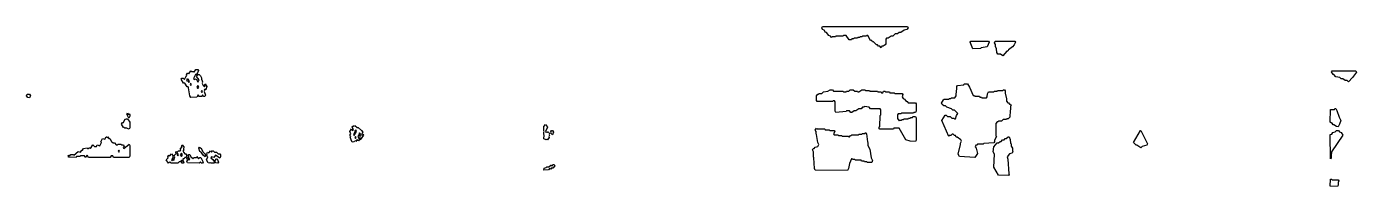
# Model space of a CAD drawing. Header units: millimetres. Extents: x 0 to 5005, y 0 to 603.
import ezdxf

# ---------------------------------------------------------------- set-up
doc = ezdxf.new("R2010")
doc.units = ezdxf.units.MM
doc.layers.add('C', color=7, linetype='Continuous')

msp = doc.modelspace()

# ---------------------------------------------------------------- linework, layer by layer
at = {"layer": 'C'}
for points in [[(3210.9, 528.5), (3205.9, 528.5), (3202.6, 533.9), (3199.2, 533.9), (3187.6, 544.9), (3184.2, 544.9), (3180.9, 550.4), (3175.9, 550.4), (3165.9, 569.5), (3162.7, 569.5), (3161, 566.8), (3146, 566.8), (3144.3, 564.1), (3137.7, 564.1), (3136, 561.3), (3129.3, 561.3), (3127.7, 558.6), (3114.3, 558.6), (3112.7, 555.8), (3106, 555.8), (3104.3, 553.1), (3095.9, 553.1), (3084.2, 569.5), (3074.3, 569.5), (3072.7, 566.8), (3046, 566.8), (3044.3, 564.1), (3032.7, 564.1), (3029.3, 561.3), (3025.9, 566.8), (3019.2, 569.5), (3010.9, 580.5), (3007.6, 580.5), (3002.5, 588.7), (2995.9, 591.5), (2993.3, 598.4), (2995.9, 602.6), (3316, 602.6), (3318.6, 598.4), (3312.7, 591.4), (3302.7, 588.7), (3291, 580.5), (3284.3, 580.5), (3277.7, 575), (3269.3, 575), (3261, 566.8), (3254.3, 566.8), (3242.6, 558.6), (3236, 558.6), (3233.5, 554.5), (3233.5, 538.1), (3231, 534), (3224.3, 528.5), (3219.3, 528.5), (3216, 522.9), (3210.9, 528.5)], [(3551.7, 543.6), (3554.2, 547.8), (3621, 547.8), (3623.6, 543.6), (3616, 525.7), (3592.7, 523), (3591, 520.2), (3561.7, 518.9), (3551.7, 543.6)], [(3655.9, 498.3), (3651.7, 505.2), (3650, 518.9), (3646.7, 527.2), (3646.7, 535.4), (3643.3, 540.9), (3645.9, 547.8), (3719.3, 547.8), (3721.9, 543.6), (3717.7, 534), (3711, 525.7), (3696, 514.8), (3692.7, 509.3), (3689.3, 509.3), (3674.3, 492.8), (3665.9, 498.3), (3655.9, 498.3)], [(604.2, 375.1), (595.9, 388.8), (590.9, 388.8), (581.7, 404), (584.2, 408.2), (589.3, 408.2), (594.3, 402.8), (599.2, 413.6), (603.3, 417.7), (601.7, 420.4), (605.9, 427.3), (609.3, 427.3), (610.9, 424.7), (617.6, 435.6), (621, 432.8), (629.3, 432.8), (630.9, 430.2), (637.6, 441), (644.3, 441), (646.9, 436.8), (643.5, 428.6), (639.3, 421.7), (636, 421.7), (628.6, 406.7), (631, 402.7), (637.7, 405.5), (644.3, 394.5), (645.9, 394.5), (650, 401.2), (640, 414.9), (644.2, 421.9), (649.3, 421.9), (654.4, 416.4), (658.5, 409.5), (658.5, 404), (661.9, 395.7), (660.2, 393), (661.9, 390.3), (660.2, 387.5), (664.4, 380.8), (669.3, 375.4), (671.7, 379.3), (670, 382.1), (672.6, 386.4), (678.6, 376.6), (674.3, 364.1), (671, 366.9), (668.6, 362.9), (670.2, 360.2), (668.6, 357.4), (673.6, 343.7), (671, 339.5), (665.9, 339.5), (662.6, 344.9), (659.3, 339.5), (649.2, 339.5), (645.9, 344.9), (641, 336.8), (618.4, 335.4), (615, 341), (610, 371.1), (607.6, 375.1), (604.2, 375.1)], [(613.3, 395.8), (607.6, 405.1), (605.9, 402.4), (604.3, 405.1), (601.9, 401.2), (604.3, 397.3), (605.9, 400.1), (610.9, 391.8), (613.3, 395.8)], [(4970.9, 399.8), (4962.6, 399.8), (4954.3, 405.2), (4947.6, 405.2), (4942.6, 410.7), (4927.6, 413.5), (4920.9, 421.7), (4917.6, 421.7), (4911.7, 431.4), (4914.2, 435.6), (5002.7, 435.6), (5005.2, 431.3), (4991, 410.8), (4975.9, 394.2), (4970.9, 399.8)], [(617.6, 388.7), (615.2, 384.8), (617.6, 380.9), (620, 384.8), (617.6, 388.7)], [(644.3, 380.5), (640.2, 373.9), (642.7, 369.8), (645.9, 369.8), (648.3, 373.9), (644.3, 380.5)], [(659.3, 353.5), (661.7, 357.4), (659.3, 361.3), (656.9, 357.4), (659.3, 353.5)], [(3309.2, 175.3), (3284.2, 219.1), (3264.3, 219.1), (3262.7, 216.3), (3210.9, 216.3), (3208.3, 220.5), (3211.7, 226), (3213.3, 267.1), (3215, 269.8), (3215, 288.9), (3212.6, 293), (3175.9, 293), (3170.9, 298.5), (3154.3, 301.2), (3152.7, 298.5), (3146, 298.5), (3141, 293), (3132.6, 293), (3121, 284.8), (3114.3, 284.8), (3106, 279.3), (3102.6, 279.3), (3097.6, 284.8), (3086, 284.8), (3084.3, 282), (3045.9, 279.3), (3043.3, 283.5), (3043.3, 319.1), (3040.9, 323.1), (3036, 323.1), (3034.3, 320.4), (2975.9, 320.4), (2973.3, 324.5), (2973.3, 341), (2977.6, 347.9), (2980.9, 347.9), (2982.6, 350.7), (2992.6, 350.7), (2999.2, 356.1), (3015.9, 358.9), (3024.3, 364.4), (3032.7, 364.4), (3037.7, 358.9), (3072.7, 358.9), (3074.3, 356.2), (3084.2, 356.2), (3085.9, 358.9), (3094.2, 358.9), (3099.2, 364.4), (3111, 364.4), (3117.7, 358.9), (3127.7, 358.9), (3129.3, 356.2), (3132.6, 356.2), (3144.2, 364.4), (3156, 364.4), (3157.7, 361.6), (3172.7, 361.6), (3174.3, 358.9), (3202.7, 358.9), (3204.3, 356.2), (3216, 356.2), (3217.7, 353.4), (3222.6, 353.4), (3225.9, 358.9), (3231, 358.9), (3232.7, 356.2), (3247.7, 356.2), (3249.3, 353.4), (3266, 353.4), (3267.7, 350.7), (3296, 350.7), (3298.6, 346.5), (3295.2, 338.3), (3299.4, 331.5), (3304.4, 328.7), (3307.7, 323.3), (3314.3, 320.5), (3317.7, 315.1), (3346, 315.1), (3348.5, 310.9), (3348.5, 283.5), (3346, 279.3), (3339.3, 279.3), (3337.7, 276.6), (3292.7, 276.6), (3291, 273.8), (3281, 273.8), (3278.5, 269.8), (3278.5, 256.1), (3284.3, 246.7), (3285.9, 249.4), (3292.6, 249.4), (3294.2, 252.1), (3300.9, 252.1), (3302.6, 254.8), (3317.6, 254.8), (3319.2, 257.6), (3325.9, 257.6), (3327.6, 260.3), (3334.2, 260.3), (3335.9, 263.1), (3346, 263.1), (3348.5, 258.9), (3348.5, 173.9), (3346, 169.8), (3325.1, 171.1), (3309.2, 175.3)], [(3515, 157.6), (3515, 163), (3518.3, 171.2), (3515.9, 175.3), (3502.6, 186.2), (3499.2, 186.2), (3495.9, 191.7), (3492.6, 191.7), (3487.6, 197.1), (3484.3, 197.1), (3479.3, 191.7), (3472.7, 191.7), (3470.9, 188.8), (3445, 247.9), (3457.6, 268.5), (3461, 268.5), (3466, 263.1), (3476, 263.1), (3482.7, 257.6), (3491, 257.6), (3492.7, 254.8), (3495.9, 254.8), (3500, 267.1), (3505, 275.3), (3492.6, 287.5), (3485.9, 287.5), (3480.9, 293), (3464.2, 298.5), (3459.2, 303.9), (3452.6, 303.9), (3445.9, 309.4), (3443.3, 313.6), (3450.9, 326), (3454.2, 328.8), (3470.9, 328.8), (3472.6, 331.5), (3479.2, 331.5), (3480.9, 334.3), (3494.2, 334.3), (3498.4, 341), (3500, 362.9), (3501.7, 365.7), (3501.7, 376.6), (3504.2, 380.8), (3527.6, 383.5), (3529.2, 386.3), (3541, 386.3), (3548.5, 373.9), (3562.7, 342.5), (3567.7, 342.5), (3569.3, 339.7), (3586, 339.7), (3587.7, 337), (3594.3, 337), (3596, 334.3), (3612.6, 334.3), (3615, 338.3), (3616.7, 349.2), (3620.9, 356.2), (3640.9, 356.2), (3642.6, 358.9), (3652.6, 358.9), (3654.2, 361.6), (3674.2, 361.6), (3675.9, 364.4), (3681, 364.4), (3683.5, 360.2), (3683.5, 352), (3688.5, 330.1), (3688.5, 321.9), (3692.7, 315.1), (3696, 315.1), (3699.3, 309.6), (3702.7, 309.6), (3705.2, 305.4), (3703.5, 302.6), (3703.5, 288.9), (3701.9, 286.2), (3700.2, 261.6), (3694.3, 254.6), (3689.3, 254.6), (3687.7, 251.9), (3676, 251.9), (3669.3, 246.4), (3657.7, 246.4), (3656, 243.7), (3652.7, 243.7), (3648.5, 236.9), (3648.5, 190.4), (3650.2, 187.7), (3643.5, 173.9), (3643.5, 168.5), (3641, 164.3), (3602.7, 161.6), (3601, 158.8), (3579.3, 158.8), (3577.7, 156.1), (3572.7, 156.1), (3570.2, 149.3), (3573.5, 143.9), (3578.6, 124.7), (3569.3, 109.5), (3510.9, 112.3), (3506.7, 121.9), (3515, 157.6)], [(5.1, 335.4), (0, 341), (2.5, 347.9), (11, 347.9), (15.2, 341), (11, 334), (5.1, 335.4)], [(375.9, 219.1), (374.3, 221.7), (372.7, 219.1), (369.2, 219.1), (367.6, 221.8), (364.2, 221.8), (356.7, 234.2), (360.9, 241.2), (364.2, 241.2), (370.9, 255), (372.6, 252.2), (374.2, 254.8), (379.3, 254.8), (388.5, 242.5), (388.5, 220.5), (386, 216.3), (375.9, 219.1)], [(376.7, 272.5), (379.3, 276.8), (382.6, 271.3), (386, 274.1), (388.5, 269.8), (388.5, 264.3), (384.3, 257.3), (376.7, 272.5)], [(4930.1, 225.9), (4920.9, 232.7), (4917.6, 232.7), (4914.2, 238.2), (4910.9, 238.2), (4906.7, 242.4), (4907.5, 290.4), (4922.6, 290.4), (4924.2, 293.2), (4927.7, 293.2), (4931.9, 286.3), (4940.2, 261.6), (4946.9, 247.9), (4941.9, 234.2), (4936, 224.5), (4930.1, 225.9)], [(1218.3, 184.9), (1220, 187.7), (1216.7, 193.1), (1220, 198.6), (1216.7, 206.8), (1222.6, 216.6), (1226, 211.1), (1230, 215.1), (1225, 223.3), (1227.6, 227.5), (1230.9, 227.5), (1232.6, 230.3), (1234.3, 227.6), (1235.9, 230.3), (1244.3, 222), (1247.7, 222), (1261, 211), (1265.2, 204.1), (1260.2, 195.9), (1262.6, 192), (1265.9, 197.4), (1268.6, 193.1), (1256, 175.2), (1252.6, 177.9), (1249.3, 172.5), (1242.7, 175.2), (1239.3, 169.7), (1237.6, 172.5), (1229.3, 167), (1225, 168.4), (1220, 176.7), (1221.7, 179.4), (1218.3, 184.9)], [(1241.7, 206.8), (1239.2, 213.5), (1235.2, 209.5), (1235.2, 204.1), (1230.2, 195.9), (1232.6, 192), (1241.7, 206.8)], [(1255, 190.4), (1258.3, 195.9), (1252.6, 202.6), (1250.2, 198.6), (1251.9, 195.9), (1246.9, 187.7), (1251, 181), (1255, 185), (1255, 190.4)], [(1948.3, 193.1), (1946.7, 195.8), (1946.7, 204.1), (1948.3, 206.8), (1946.7, 209.5), (1946.7, 226), (1952.6, 233), (1960.2, 223.3), (1953.6, 206.8), (1955.9, 202.9), (1957.6, 205.6), (1960.9, 202.9), (1962.6, 205.6), (1966, 202.8), (1968.6, 198.6), (1966.9, 195.9), (1968.6, 193.1), (1965.2, 187.7), (1966.9, 184.9), (1961, 175.2), (1957.6, 177.9), (1956, 175.2), (1946.7, 179.4), (1948.3, 193.1)], [(1975, 204.1), (1973.3, 206.8), (1975.9, 211), (1979.3, 211), (1983.6, 204.1), (1979.3, 194.3), (1973.3, 201.3), (1975, 204.1)], [(2965, 67.2), (2963.3, 108.2), (2961.7, 111), (2961.7, 130.1), (2958.3, 138.4), (2960.9, 142.6), (2964.2, 142.6), (2967.5, 148), (2977.5, 150.8), (2981.7, 157.6), (2978.4, 165.7), (2973.4, 195.8), (2971.7, 198.6), (2971.7, 206.8), (2968.3, 212.3), (2972.6, 219.3), (2974.3, 216.5), (3004.3, 216.5), (3006, 213.8), (3021, 213.8), (3022.7, 211), (3039.3, 211), (3041.9, 206.8), (3036.9, 198.6), (3039.3, 194.6), (3054.3, 194.6), (3056, 191.9), (3067.7, 191.9), (3069.3, 189.1), (3092.7, 189.1), (3094.3, 186.4), (3097.6, 186.4), (3100.9, 191.9), (3104.2, 191.9), (3105.9, 194.6), (3130.9, 194.6), (3132.6, 197.3), (3144.2, 197.3), (3145.9, 200.1), (3155.9, 200.1), (3159.3, 202.9), (3161.9, 198.6), (3165.2, 168.5), (3166.9, 165.8), (3166.9, 154.8), (3173.5, 141.1), (3178.5, 108.3), (3183.6, 97.3), (3181, 90.4), (3164.2, 90.4), (3162.6, 93.1), (3154.2, 93.1), (3152.6, 95.8), (3142.6, 95.8), (3140.9, 98.6), (3119.2, 98.6), (3117.6, 101.3), (3109.2, 101.3), (3107.6, 104.1), (3104.3, 104.1), (3096.9, 86.3), (3093.5, 67.2), (3089.3, 60.2), (2968.4, 61.6), (2965, 67.2)], [(4179.2, 156.1), (4175.9, 156.1), (4166.7, 165.7), (4192.6, 211), (4194.3, 211), (4218.6, 160.3), (4216, 156.1), (4199.3, 150.6), (4194.3, 145.1), (4179.2, 156.1)], [(4906.7, 196), (4912.6, 197.3), (4915.9, 202.8), (4925.9, 205.5), (4930.9, 211), (4937.7, 211), (4941, 205.5), (4947.7, 202.8), (4953.6, 193.1), (4911.9, 130.1), (4911.9, 124.7), (4910.2, 121.9), (4910.2, 108.2), (4907.5, 103.8), (4906.7, 196)], [(156.7, 113.7), (159.3, 118), (162.6, 115.3), (165.9, 120.7), (176, 120.7), (177.6, 118), (194.3, 131.6), (202.6, 128.9), (207.6, 137.1), (210.9, 137.1), (214.2, 142.6), (227.7, 145.3), (229.3, 142.6), (232.6, 142.6), (234.2, 145.3), (237.7, 145.3), (240.9, 142.6), (249.3, 156.3), (256, 150.8), (262.6, 150.8), (265.9, 156.3), (275.9, 153.6), (281.7, 165.8), (280, 168.5), (285.9, 180.9), (294.2, 178.2), (299.2, 186.4), (302.7, 186.4), (304.3, 183.7), (305.9, 186.5), (309.3, 180.9), (312.7, 180.9), (319.4, 169.9), (326, 164.5), (331, 164.5), (337.7, 156.3), (342.6, 156.3), (344.2, 159), (356, 159), (357.7, 156.3), (364.3, 156.3), (366.9, 152.1), (363.6, 146.6), (366, 142.6), (386, 159.1), (388.5, 154.8), (388.5, 113.7), (386, 109.5), (327.6, 109.5), (324.2, 115), (317.7, 115), (314.3, 109.5), (232.6, 109.5), (227.6, 117.7), (220.9, 109.5), (217.6, 115), (202.7, 115), (201, 112.3), (187.7, 112.3), (186, 109.5), (158.4, 110.9), (156.7, 113.7)], [(547.6, 96.1), (550.9, 101.6), (554.3, 98.8), (556.7, 102.8), (555, 105.5), (558.3, 111), (555, 116.5), (563.3, 124.7), (561.7, 127.4), (564.3, 131.7), (567.6, 128.9), (570.9, 134.4), (577.6, 134.4), (580, 138.4), (578.3, 141.1), (585, 149.3), (583.3, 152.1), (585.9, 156.3), (591.9, 149.4), (590.2, 141.1), (591.9, 138.4), (588.6, 132.9), (596, 123.4), (599.3, 123.4), (603.6, 116.5), (601, 109.5), (596, 109.5), (592.7, 104.1), (589.3, 104.1), (586.9, 100), (591.9, 91.8), (589.3, 87.6), (585.9, 87.6), (583.3, 91.8), (585, 94.6), (582.6, 98.5), (579.3, 93.1), (574.3, 93.1), (569.3, 87.6), (544.2, 87.6), (539.3, 93), (534.3, 87.6), (525, 100.1), (533.3, 108.3), (531.7, 111), (535.9, 118), (539.3, 115.2), (546, 123.5), (550.2, 116.5), (550.2, 108.2), (545.2, 100), (547.6, 96.1)], [(1235.2, 184.9), (1237.6, 181), (1240, 184.9), (1237.6, 188.8), (1235.2, 184.9)], [(3643.3, 121.9), (3638.3, 130.1), (3640, 149.4), (3652.6, 164.5), (3657.6, 164.5), (3664.2, 170), (3667.6, 170), (3672.6, 175.4), (3679.2, 175.4), (3682.6, 180.9), (3687.6, 180.9), (3694.2, 186.4), (3697.7, 186.4), (3701.9, 176.7), (3703.5, 163.1), (3705.2, 160.3), (3705.2, 152.1), (3710.2, 143.9), (3710.2, 135.7), (3711.9, 132.9), (3709.4, 126), (3699.3, 123.2), (3690.2, 111), (3693.5, 102.8), (3696.9, 48.1), (3698.6, 45.3), (3696, 41.1), (3658.4, 42.4), (3640, 72.6), (3643.3, 121.9)], [(350, 132.9), (347.6, 136.8), (345.2, 132.9), (347.6, 129), (350, 132.9)], [(571.7, 119.2), (567.6, 125.9), (565.2, 121.9), (569.3, 115.3), (571.7, 119.2)], [(585, 121.9), (582.6, 125.9), (578.6, 119.2), (582.6, 112.6), (585, 116.5), (585, 121.9)], [(610, 108.2), (611.7, 111), (608.3, 116.5), (610.9, 120.7), (614.3, 120.7), (619.3, 109.7), (622.7, 109.7), (626, 104.3), (630.9, 109.7), (639.2, 109.7), (640.9, 112.5), (647.6, 104.3), (652.6, 109.7), (656, 109.7), (665.2, 91.8), (662.7, 87.6), (657.6, 87.6), (654.3, 93), (649.3, 87.6), (605, 89), (603.3, 94.6), (606.7, 100), (603.3, 105.5), (605.9, 109.8), (610.2, 105.5), (608.6, 102.8), (611, 98.8), (615, 102.8), (610, 108.2)], [(656, 145.3), (664.4, 128.9), (671, 123.4), (675.2, 116.5), (672.6, 112.2), (664.2, 117.8), (657.5, 128.7), (652.5, 131.5), (648.3, 143.9), (650.9, 148.2), (652.7, 145.3), (656, 145.3)], [(692.6, 134.4), (695.9, 129), (699.2, 134.4), (702.7, 134.4), (707.7, 128.9), (714.3, 128.9), (721, 123.4), (727.7, 123.4), (730.2, 119.2), (730.2, 111), (727.6, 106.7), (711, 117.7), (704.3, 109.5), (696, 112.2), (693.6, 108.3), (701, 101.5), (706.9, 91.8), (704.3, 87.6), (692.6, 87.6), (690.9, 90.3), (689.3, 87.6), (683.4, 89), (676.7, 100), (681.7, 111), (678.3, 116.5), (680, 121.9), (678.3, 124.7), (680.9, 128.9), (685.9, 126.2), (692.6, 134.4)], [(710, 91.8), (710, 97.3), (714.2, 104.3), (717.7, 104.3), (721.9, 91.8), (719.3, 87.6), (711.7, 89), (710, 91.8)], [(1947.5, 68.6), (1955.9, 71.4), (1957.6, 74.1), (1965.9, 74.1), (1972.6, 79.6), (1976, 79.6), (1977.6, 77), (1980.9, 82.3), (1986, 82.3), (1988.6, 78.1), (1981, 68.4), (1977.6, 71.2), (1972.6, 65.7), (1969.3, 68.4), (1964.3, 63), (1946.7, 61.6), (1947.5, 68.6)], [(4906.7, 1.4), (4907.5, 27.6), (4912.7, 27.6), (4914.3, 24.8), (4936, 24.8), (4938.6, 20.7), (4936.9, 15.1), (4936.9, 4.2), (4934.3, 0), (4906.7, 1.4)]]:
    msp.add_lwpolyline(points, close=True, dxfattribs=at)

doc.saveas('drawing.dxf')
